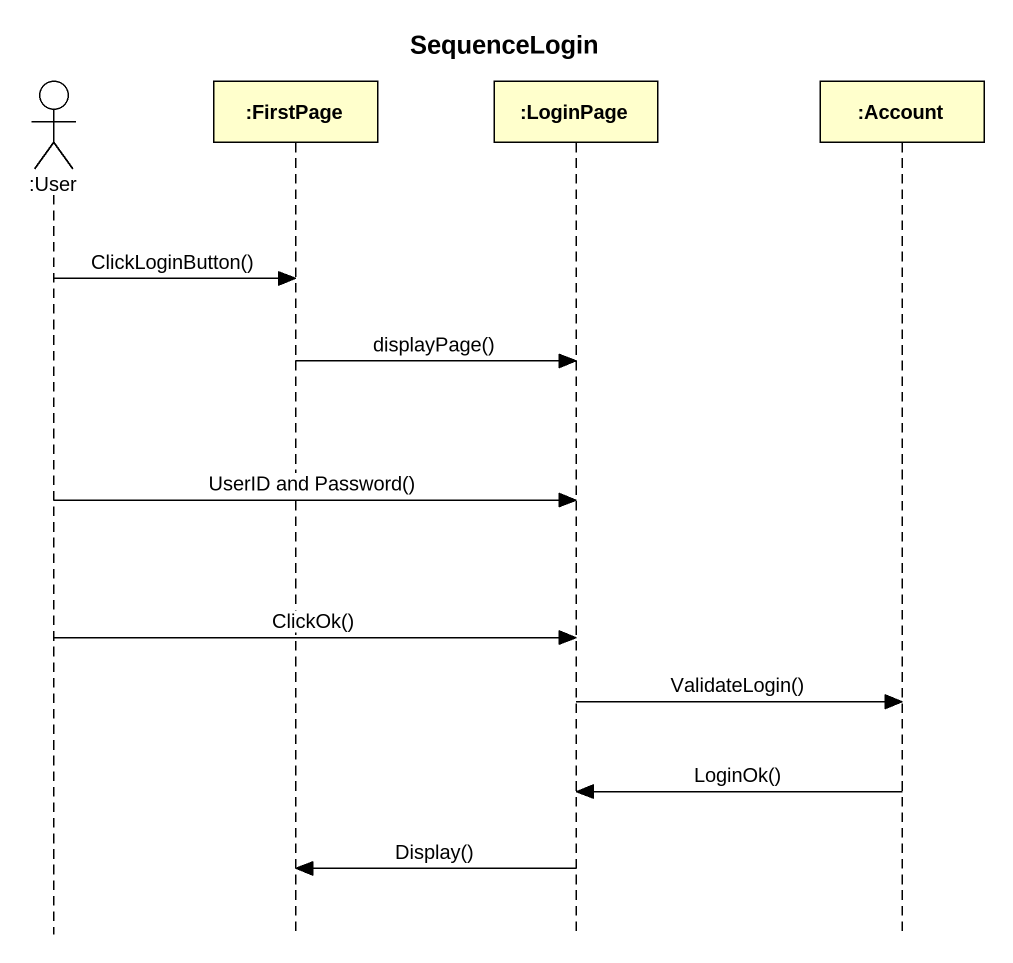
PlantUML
@startuml
title SequenceLogin
hide footbox
actor ":User" as User
participant ":FirstPage" as FirstPage
participant ":LoginPage" as LoginPage
participant ":Account" as Account

User -> FirstPage : ClickLoginButton()
FirstPage -> LoginPage : displayPage()
User -> LoginPage : UserID and Password()
User -> LoginPage : ClickOk()
LoginPage -> Account : ValidateLogin()
Account -> LoginPage : LoginOk()
LoginPage -> FirstPage : Display()
@enduml
